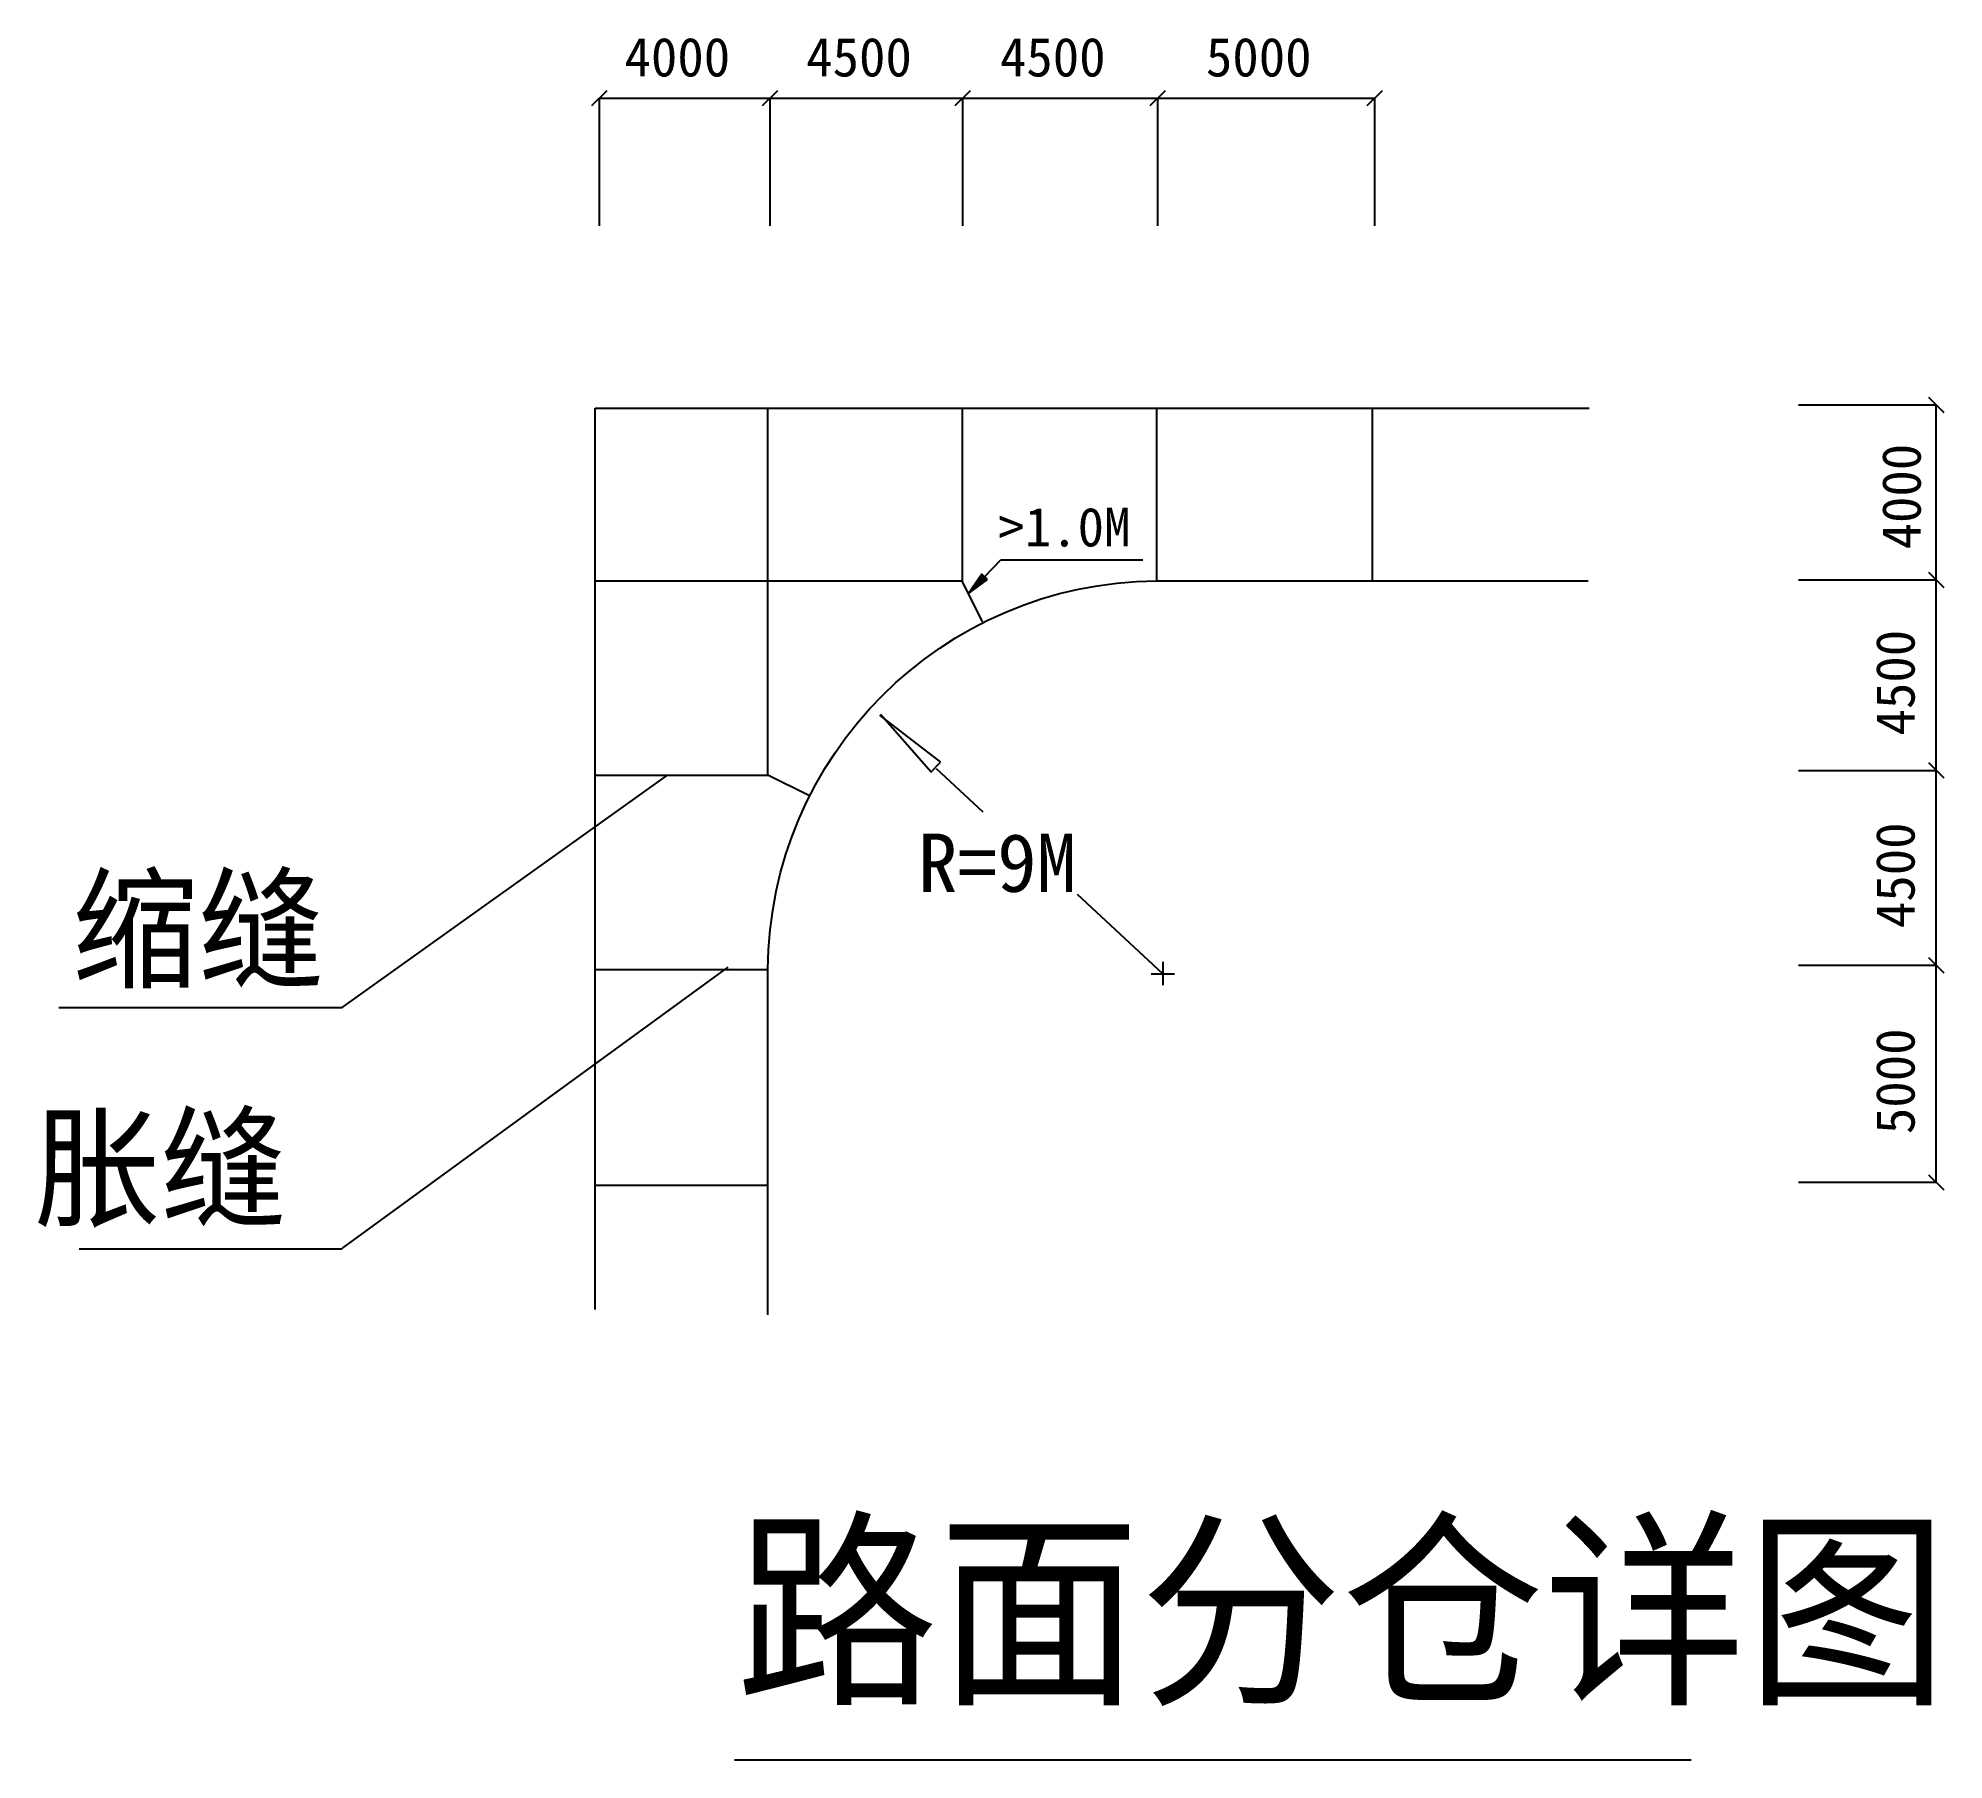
# Model space of a CAD drawing. Header units: metres. Extents: x -166 to 55, y -1161 to -962.
import ezdxf

# ---------------------------------------------------------------- set-up
doc = ezdxf.new("R2010")
doc.units = ezdxf.units.M
doc.layers.add('ZZ-2', color=7, linetype='Continuous')
doc.layers.add('ZZ-3', color=7, linetype='Continuous')

msp = doc.modelspace()

# ---------------------------------------------------------------- hatches: boundary and pattern name
at = {"layer": 'ZZ-2'}
h = msp.add_hatch(dxfattribs=at)
h.set_pattern_fill('SOLID')
h.paths.add_polyline_path([(-55.77, -1024.48), (-56.42, -1023.85), (-57.97, -1026.12), (-57.97, -1026.12), (-55.77, -1024.48)])

# ---------------------------------------------------------------- linework, layer by layer
for p, q in [((-68.17, -1040.08), (-62.3, -1046.78)), ((-68.28, -1040.2), (-61.23, -1045.64)), ((-62.32, -1046.8), (-61.23, -1045.64)), ((-61.7, -1046.37), (-56.3, -1051.39)), ((-130.55, -1074.09), (-92.85, -1047.15)), ((-35.44, -1070.16), (-45.34, -1060.97)), ((-130.49, -1101.98), (-85.83, -1069.39)), ((-36.8, -1070.16), (-34.09, -1070.16)), ((-35.44, -1068.8), (-35.44, -1071.51))]:
    msp.add_line(p, q)
msp.add_lwpolyline([(-85.1, -1161.26), (25.78, -1161.26)])
for p, q in [((-81.22, -1047.15), (-81.22, -1004.63)), ((-58.71, -1004.63), (-58.71, -1024.64)), ((-11.18, -1004.63), (-11.18, -1024.64)), ((-56.1, -1024.17), (-54.22, -1022.21)), ((-54.22, -1022.21), (-37.78, -1022.21)), ((-101.23, -1024.64), (-58.71, -1024.64)), ((-56.33, -1029.39), (-58.71, -1024.64)), ((-101.23, -1047.15), (-81.22, -1047.15)), ((-76.46, -1049.53), (-81.22, -1047.15)), ((-163.38, -1074.09), (-130.55, -1074.09)), ((-101.23, -1094.68), (-81.22, -1094.68)), ((-161.03, -1102.06), (-130.55, -1102.06))]:
    msp.add_line(p, q, dxfattribs=at)
for points in [[(-101.23, -1109.09), (-101.23, -1004.63)], [(-101.23, -1004.63), (13.96, -1004.63)], [(-36.19, -1004.63), (-36.19, -1024.64)], [(-55.77, -1024.48), (-56.42, -1023.85), (-57.97, -1026.12), (-57.97, -1026.12), (-55.77, -1024.48)], [(-101.23, -1069.66), (-81.22, -1069.66)]]:
    msp.add_lwpolyline(points, dxfattribs=at)
msp.add_lwpolyline([(-81.22, -1109.68), (-81.22, -1069.66, -0.41), (-36.19, -1024.64), (13.83, -1024.64)], format="xyb", dxfattribs=at)
at = {"layer": 'ZZ-3'}
for p, q in [((-100.71, -968.7), (-10.89, -968.7)), ((-100.71, -983.52), (-100.71, -968.7)), ((-80.95, -983.52), (-80.95, -968.7)), ((-58.62, -983.52), (-58.62, -968.7)), ((-36.04, -983.52), (-36.04, -968.7)), ((-10.89, -983.52), (-10.89, -968.7)), ((38.21, -1004.25), (54.16, -1004.25)), ((54.16, -1094.33), (54.16, -1004.25)), ((38.21, -1024.53), (54.16, -1024.53)), ((38.21, -1046.6), (54.16, -1046.6)), ((38.21, -1069.18), (54.16, -1069.18)), ((38.21, -1094.33), (54.16, -1094.33))]:
    msp.add_line(p, q, dxfattribs=at)
for points in [[(-101.6, -969.58), (-99.83, -967.81)], [(-81.84, -969.58), (-80.07, -967.81)], [(-59.51, -969.58), (-57.74, -967.81)], [(-36.93, -969.58), (-35.16, -967.81)], [(-11.78, -969.58), (-10.01, -967.81)], [(53.28, -1003.37), (55.05, -1005.14)], [(53.28, -1023.64), (55.05, -1025.41)], [(53.28, -1045.71), (55.05, -1047.48)], [(53.28, -1068.3), (55.05, -1070.07)], [(53.28, -1093.45), (55.05, -1095.22)]]:
    msp.add_lwpolyline(points, dxfattribs=at)

# ---------------------------------------------------------------- texts
for s, height, p in [('R=9M', 6.75, (-63.84, -1060.68)), ('缩缝', 11.26, (-161.86, -1070.64)), ('胀缝', 11.26, (-166.23, -1098.31)), ('路面分仓详图', 18.01, (-84.93, -1152.99))]:
    msp.add_text(s, height=height).set_placement(p)
at = {"layer": 'ZZ-2'}
msp.add_text('>1.0M', height=4.5, dxfattribs=at).set_placement((-54.51, -1020.65))
at = {"layer": 'ZZ-3'}
for s, p in [('4000', (-97.83, -966.2)), ('4500', (-76.78, -966.2)), ('4500', (-54.33, -966.2)), ('5000', (-30.46, -966.2))]:
    msp.add_text(s, height=4.5, dxfattribs=at).set_placement(p)
for s, p in [('4000', (52.37, -1021)), ('4500', (51.66, -1042.56)), ('4500', (51.66, -1064.88)), ('5000', (51.66, -1088.75))]:
    msp.add_text(s, height=4.5, rotation=90, dxfattribs=at).set_placement(p)

doc.saveas('drawing.dxf')
